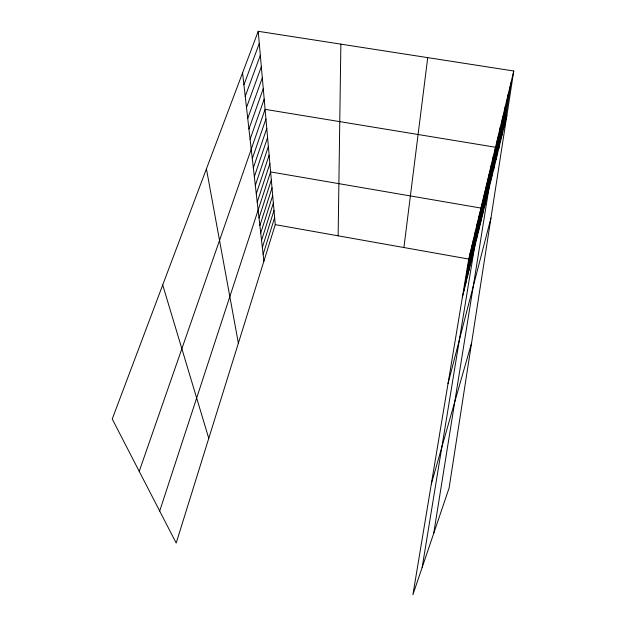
<?xml version="1.0" encoding="UTF-8"?>
<svg xmlns="http://www.w3.org/2000/svg" width="626" height="626" viewBox="0 0 626 626"><rect width="100%" height="100%" fill="white"/><g stroke="black" fill="none" stroke-linecap="round" stroke-linejoin="round"><path stroke-width="0.94" d="M338.142 235.83L340.865 44.141M403.911 247.536L427.73 57.631M504.047 126.914L510.902 82.898M513.758 70.996L449.085 488.045L412.91 594.7L468.733 259.07L513.758 70.996L258.217 31.3L112.242 419.013L176.188 543.039L275.26 224.64L258.217 31.3M498.625 149.066L505.464 105.63M501.293 138.166L508.14 94.44M493.538 169.881L500.338 127.039M496.042 159.63L502.866 116.499M486.512 198.591L493.257 156.633M433.716 533.36L495.502 147.243L265.095 109.347L139.222 471.347M491.105 179.834L497.889 137.29M478.201 232.606L484.837 191.799M480.197 224.444L486.856 183.348M482.247 216.064L488.929 174.677M484.352 207.449L491.066 165.78M470.721 263.194L477.239 223.521M472.52 255.838L479.07 215.884M422.159 567.43L480.94 208.059L270.612 171.923L159.693 511.043M476.253 240.548L482.865 200.03M463.952 290.847L470.353 252.294M465.587 284.188L472.012 245.353M467.254 277.357L473.718 238.248M468.968 270.362L475.455 230.978M462.364 297.35L506.888 115.294M448.02 383.613L490.956 218.028M431.33 483.929L471.589 342.915M263.139 254.352L274.642 217.629M262.349 247.419L274.008 210.446M261.551 240.314L273.359 203.106M260.721 233.036L272.701 195.586M259.876 225.579L272.02 187.886M259.015 217.942L271.324 180.006M257.216 202.073L269.884 163.652M256.284 193.833L269.141 155.17M255.322 185.382L268.374 146.468M254.344 176.704L267.584 137.54M253.334 167.791L266.778 128.385M252.294 158.636L265.948 118.995M250.103 139.262L264.195 99.127M248.937 129.003L263.272 88.626M247.74 118.439L262.317 77.82M246.511 107.555L261.339 66.7M245.235 96.341L260.33 55.244M243.929 84.776L259.289 43.452M275.26 224.64L468.733 259.07M162.713 284.971L208.763 438.333M206.423 168.879L238.373 343.181M242.575 72.851L263.906 261.128"/></g></svg>
